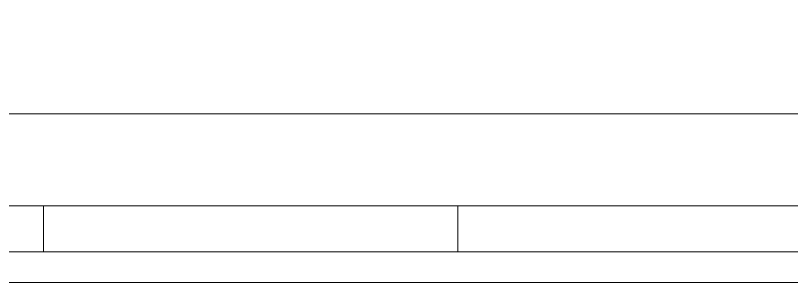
# Model space of a CAD drawing. Header units: millimetres. Extents: x 41 to 1635, y 11 to 1528.
# Drawn here: x 973.22 to 976.085, y 1111.509 to 1112.496 of the extents above; entities that cross this region are included whole.
import ezdxf

# ---------------------------------------------------------------- set-up
doc = ezdxf.new("R2010")
doc.units = ezdxf.units.MM
doc.header["$LTSCALE"] = 8
doc.layers.add('Layer1', color=3, linetype='CONTINUOUS')
doc.layers.add('PDF_Geometry', color=7, linetype='CONTINUOUS')

# ---------------------------------------------------------------- blocks, each defined once
blk = doc.blocks.new('28SS211R')
at = {"layer": 'PDF_Geometry', "lineweight": 9}
for points in [[(27.879, -72.4423), (27.879, -86.4918), (15.3591, -86.4918)], [(15.3591, -86.1519), (28.219, -86.1519)], [(20.741, -86.4918), (20.741, -86.6618)], [(22.2706, -86.6618), (22.2706, -86.4918)], [(15.1325, -86.6618), (15.0759, -86.7751), (28.5022, -86.7751)], [(15.1325, -86.6618), (28.3889, -86.6618)]]:
    blk.add_lwpolyline(points, dxfattribs=at)

msp = doc.modelspace()

# ---------------------------------------------------------------- block references
at = {"layer": 'Layer1'}
msp.add_blockref('28SS211R', (952.5833, 1198.284), dxfattribs=at)

doc.saveas('drawing.dxf')
